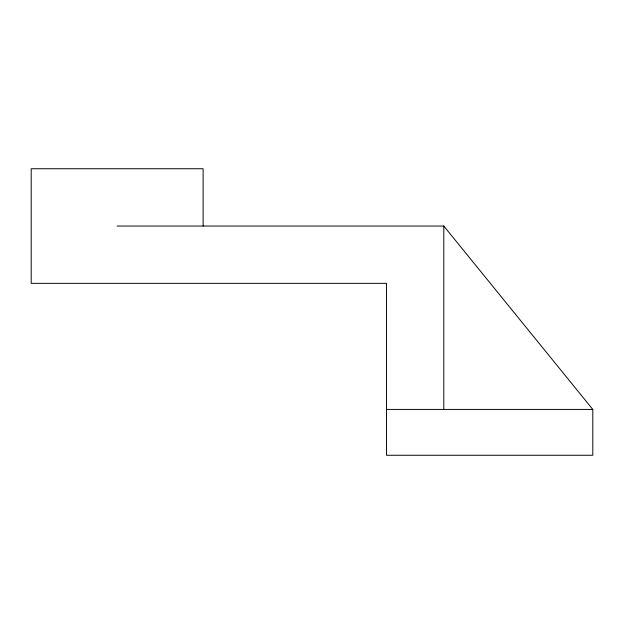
<?xml version="1.0" encoding="UTF-8"?>
<svg xmlns="http://www.w3.org/2000/svg" width="624" height="624" viewBox="0 0 624 624"><rect width="100%" height="100%" fill="white"/><g stroke="black" fill="none" stroke-linecap="round" stroke-linejoin="round"><path stroke-width="0.94" d="M117.156 226.044L443.804 226.044L592.8 409.422L592.8 455.263L386.498 455.263L386.498 283.351L31.2 283.351L31.2 168.737L203.12 168.737L203.12 226.044M386.498 409.422L592.8 409.422M443.804 226.044L443.804 409.422"/></g></svg>
